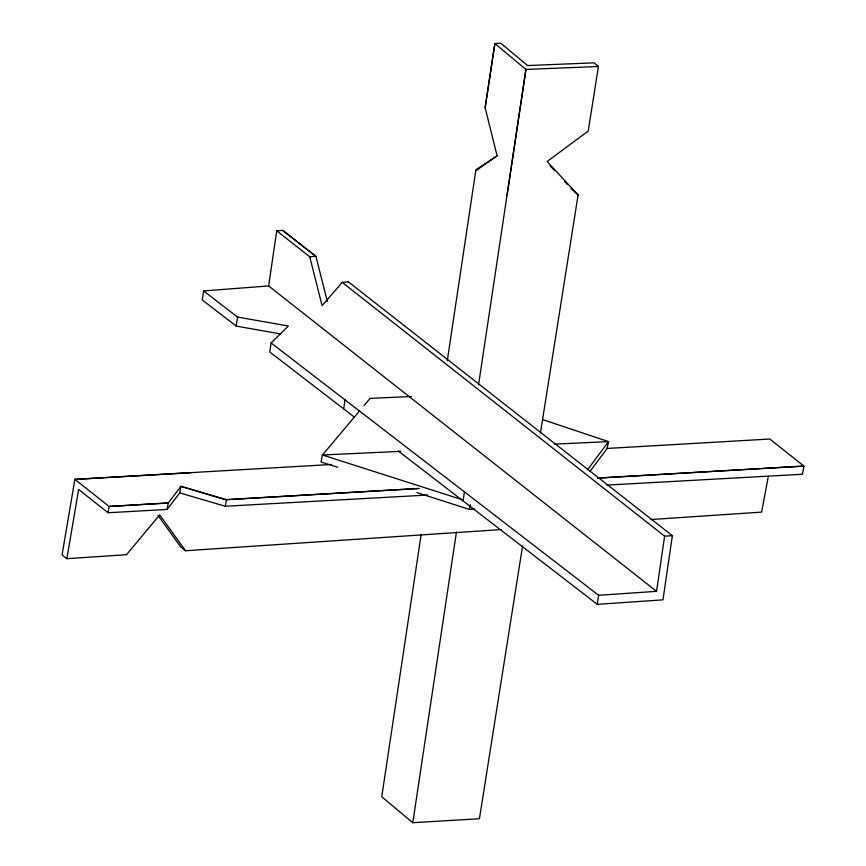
<?xml version="1.0" encoding="UTF-8"?>
<svg xmlns="http://www.w3.org/2000/svg" width="866" height="866" viewBox="0 0 866 866"><rect width="100%" height="100%" fill="white"/><g stroke="black" fill="none" stroke-linecap="round" stroke-linejoin="round"><path stroke-width="1.3" d="M268.644 285.953L276.73 230.8L309.736 256.78L322.087 305.698L342.232 282.37L664.623 536.184L656.547 591.348L268.644 285.953L203.607 290.922L202.287 299.972L236.191 326.092L280.562 333.919M236.191 326.092L237.511 317.053L203.607 290.922M237.511 317.053L288.41 326.027L271.09 342.914L269.759 351.964L354.248 417.066M343.705 408.936L345.036 399.897M463.104 500.927L464.425 491.888M347.926 281.504L672.373 535.664L662.966 599.857L597.291 604.327L598.623 595.278L271.09 342.914M421.136 534.625L381.744 796.796L412.79 822.7L479.428 818.738L522.599 545.861M447.267 360.732L475.921 169.758L497.106 155.848L485.133 107.687L494.876 43.549L500.916 43.3L527.589 65.556L594.054 62.839L598.428 66.487L588.22 131.047L547.15 161.487L578.098 194.991L540.471 432.87M412.79 822.7L456.458 531.995M478.562 384.796L525.933 69.442L494.876 43.549L485.133 107.687M507.011 195.694L525.933 69.442L598.428 66.487M501.382 529.559L185.551 550.744L159.701 514.913L126.501 554.695L66.866 558.7L78.654 489.474L108.034 512.737L167.106 509.457L179.738 492.906L180.907 486.346L226.47 499.682L418.061 488.532M108.034 512.737L109.094 506.458L74.898 479.374L62.049 554.879L66.866 558.7M167.106 509.457L168.285 502.908L180.907 486.346L225.517 499.693L419.382 488.435M179.738 492.906L225.301 506.242L226.47 499.682M768.337 476.246L761.636 512.109L651.048 519.524M416.925 492.602L469.361 509.37L470.335 504.748M607.077 448.545L608.538 441.617L542.387 419.512M587.549 469.729L608.538 441.617L554.565 444.139M590.125 471.256L607.088 448.545M359.715 410.744L322.455 454.996L320.994 461.935L337.632 467.25M364.045 405.591L370.118 398.392L411.426 396.509M475.813 170.797L497.106 155.848M276.73 230.8L282.63 230.345L315.928 256.336L327.305 301.39M309.736 256.78L315.928 256.336M342.232 282.37L348.424 281.926M664.623 536.184L672.373 535.664M598.623 595.278L656.547 591.348M331.342 464.49L74.898 479.374L191.354 472.652M606.785 448.48L769.755 439.019L803.951 466.092L802.425 474.265L606.979 485.09M597.876 478.064L803.951 466.092L597.518 478.097M225.301 506.242L427.707 495.027M469.361 509.37L474.687 509.111M400.731 451.338L322.455 454.996L463.148 499.985M398.382 451.067L597.291 604.327M282.63 230.345L315.819 256.347M185.551 550.744L180.734 546.922L158.013 515.432M578.098 194.991L570.997 188.387M550.062 165.72L554.619 170.645M564.632 181.492L567.36 184.447M168.285 502.908L109.094 506.458L168.264 503.016"/></g></svg>
